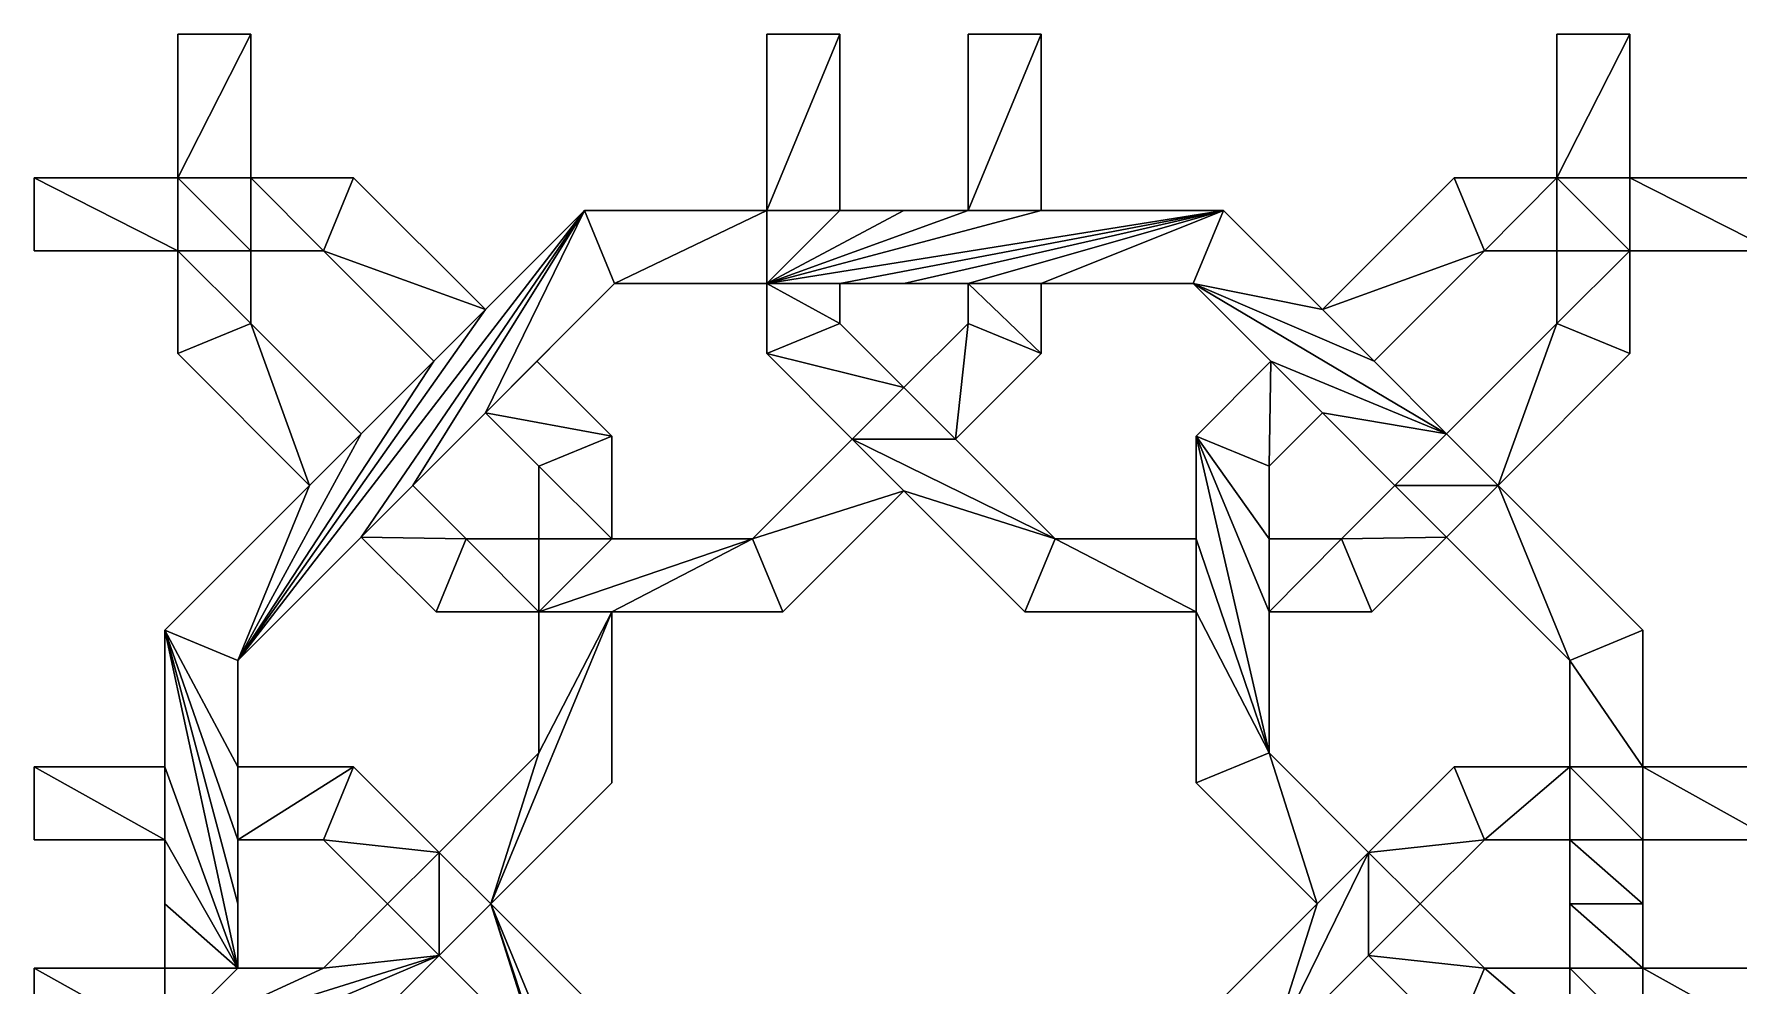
# Model space of a CAD drawing. Header units: centimetres. Extents: x -473 to 395, y -868 to 85.
# Drawn here: x 0 to 24.5, y -48.68 to -35 of the extents above; entities that cross this region are included whole.
import ezdxf

# ---------------------------------------------------------------- set-up
doc = ezdxf.new("R2010")
doc.units = ezdxf.units.CM
doc.layers.get('0').update_dxf_attribs({"true_color": 0x5890e1})

msp = doc.modelspace()

# ---------------------------------------------------------------- meshes
at = {"color": 153, "true_color": 0x5890e1}
mesh = msp.add_polyface(dxfattribs=at)
corners = [(4.157, -38.115, -0.5), (5.743, -39.701, -0.5), (5.743, -39.701, 0.5), (4.157, -38.115, 0.5), (4.701, -40.743, -0.5), (4.701, -40.743, 0.5), (3.115, -39.157, -0.5), (3.115, -39.157, 0.5), (3.115, -38.115, -0.5), (3.115, -38.115, 0.5), (6.485, -38.959, -0.5), (4.592, -37.066, -0.5), (4.592, -37.066, 0.5), (3.115, -37.066, -0.5), (3.115, -37.066, 0.5), (3.115, -35, -0.5), (3.115, -35, 0.5), (2.066, -35, -0.5), (2.066, -35, 0.5), (2.066, -37.066, -0.5), (2.066, -37.066, 0.5), (0, -37.066, -0.5), (0, -37.066, 0.5), (0, -38.115, -0.5), (0, -38.115, 0.5), (2.066, -38.115, -0.5), (2.066, -38.115, 0.5), (2.066, -39.592, -0.5), (2.066, -39.592, 0.5), (3.959, -41.485, -0.5), (3.959, -41.485, 0.5), (7.908, -37.535, -0.5), (4.701, -42.227, -0.5), (2.928, -43.999, -0.5), (7.908, -37.535, 0.5), (2.928, -43.999, 0.5), (4.701, -42.227, 0.5), (6.485, -38.959, 0.5)]
mesh.append_faces([[corners[k] for k in face] for face in [(0, 2, 3), (1, 5, 2), (4, 7, 5), (6, 9, 7), (8, 3, 9), (11, 14, 12), (13, 16, 14), (15, 18, 16), (17, 20, 18), (19, 22, 20), (21, 24, 22), (23, 26, 24), (25, 28, 26), (27, 30, 28), (21, 25, 23), (15, 19, 17)]], dxfattribs={"vtx0": -1, "color": 153})
mesh.append_faces([[corners[k] for k in face] for face in [(8, 13, 0), (19, 25, 21), (13, 19, 15), (6, 25, 8), (4, 29, 6)]], dxfattribs={"vtx0": -1, "vtx1": -1, "color": 153})
mesh.append_faces([[corners[k] for k in face] for face in [(33, 1, 10), (8, 19, 13), (8, 25, 19), (35, 37, 2), (9, 14, 20), (9, 20, 26)]], dxfattribs={"vtx0": -1, "vtx1": -1, "vtx2": -1, "color": 153})
mesh.append_faces([[corners[k] for k in face] for face in [(31, 32, 33), (0, 11, 10), (10, 1, 0), (33, 4, 1), (0, 13, 11), (6, 27, 25), (6, 29, 27), (34, 35, 36), (3, 37, 12), (37, 3, 2), (35, 2, 5), (3, 12, 14), (7, 26, 28), (7, 28, 30)]], dxfattribs={"vtx0": -1, "vtx2": -1, "color": 153})
mesh.append_faces([[corners[k] for k in face] for face in [(9, 3, 14), (20, 22, 26), (14, 16, 20), (7, 9, 26), (5, 7, 30)]], dxfattribs={"vtx1": -1, "vtx2": -1, "color": 153})
mesh.append_faces([[corners[k] for k in face] for face in [(0, 1, 2), (1, 4, 5), (4, 6, 7), (6, 8, 9), (8, 0, 3), (10, 11, 12), (11, 13, 14), (13, 15, 16), (15, 17, 18), (17, 19, 20), (19, 21, 22), (21, 23, 24), (23, 25, 26), (25, 27, 28), (27, 29, 30), (22, 24, 26), (16, 18, 20)]], dxfattribs={"vtx2": -1, "color": 153})
mesh = msp.add_polyface(dxfattribs=at)
corners = [(10.528, -38.584, -0.5), (10.528, -39.592, -0.5), (10.528, -39.592, 0.5), (10.528, -38.584, 0.5), (11.758, -40.821, -0.5), (11.758, -40.821, 0.5), (8.302, -40.776, -0.5), (7.227, -39.701, -0.5), (7.227, -39.701, 0.5), (8.302, -40.776, 0.5), (8.343, -38.584, -0.5), (8.343, -38.584, 0.5), (12.5, -40.079, -0.5), (11.578, -39.157, -0.5), (11.578, -39.157, 0.5), (12.5, -40.079, 0.5), (11.578, -38.584, -0.5), (11.578, -38.584, 0.5), (12.5, -38.584, -0.5), (12.5, -38.584, 0.5), (12.5, -37.535, -0.5), (11.578, -37.535, -0.5), (11.578, -37.535, 0.5), (12.5, -37.535, 0.5), (11.578, -35, -0.5), (11.578, -35, 0.5), (10.528, -35, -0.5), (10.528, -35, 0.5), (10.528, -37.535, -0.5), (10.528, -37.535, 0.5), (7.908, -37.535, -0.5), (7.908, -37.535, 0.5), (6.485, -38.959, -0.5), (6.485, -38.959, 0.5), (4.592, -37.066, 0.5), (2.928, -43.999, -0.5), (5.443, -41.485, -0.5), (4.701, -42.227, -0.5), (6.485, -40.443, -0.5), (13.422, -37.535, -0.5), (2.928, -43.999, 0.5), (4.701, -42.227, 0.5), (5.443, -41.485, 0.5), (6.485, -40.443, 0.5), (13.422, -37.535, 0.5)]
mesh.append_faces([[corners[k] for k in face] for face in [(0, 2, 3), (1, 5, 2), (6, 8, 9), (7, 11, 8), (10, 3, 11), (12, 14, 15), (13, 17, 14), (16, 19, 17), (20, 22, 23), (21, 25, 22), (24, 27, 25), (26, 29, 27), (28, 31, 29), (30, 33, 31), (32, 34, 33), (24, 28, 26)]], dxfattribs={"vtx0": -1, "color": 153})
mesh.append_faces([[corners[k] for k in face] for face in [(0, 13, 1), (21, 28, 24), (10, 28, 0), (7, 38, 10), (6, 38, 7)]], dxfattribs={"vtx0": -1, "vtx1": -1, "color": 153})
mesh.append_faces([[corners[k] for k in face] for face in [(30, 36, 37), (0, 28, 21), (10, 38, 30), (31, 41, 42), (3, 22, 29), (11, 31, 43)]], dxfattribs={"vtx0": -1, "vtx1": -1, "vtx2": -1, "color": 153})
mesh.append_faces([[corners[k] for k in face] for face in [(35, 32, 30), (12, 4, 1), (1, 13, 12), (30, 38, 36), (0, 16, 13), (0, 20, 39), (0, 21, 20), (10, 30, 28), (40, 31, 33), (15, 2, 5), (2, 15, 14), (31, 42, 43), (3, 14, 17), (3, 44, 23), (3, 23, 22), (11, 29, 31)]], dxfattribs={"vtx0": -1, "vtx2": -1, "color": 153})
mesh.append_faces([[corners[k] for k in face] for face in [(3, 2, 14), (22, 25, 29), (11, 3, 29), (8, 11, 43), (9, 8, 43)]], dxfattribs={"vtx1": -1, "vtx2": -1, "color": 153})
mesh.append_faces([[corners[k] for k in face] for face in [(0, 1, 2), (1, 4, 5), (6, 7, 8), (7, 10, 11), (10, 0, 3), (12, 13, 14), (13, 16, 17), (16, 18, 19), (20, 21, 22), (21, 24, 25), (24, 26, 27), (26, 28, 29), (28, 30, 31), (30, 32, 33), (25, 27, 29)]], dxfattribs={"vtx2": -1, "color": 153})
mesh = msp.add_polyface(dxfattribs=at)
corners = [(13.422, -38.584, -0.5), (13.422, -39.157, -0.5), (13.422, -39.157, 0.5), (13.422, -38.584, 0.5), (12.5, -40.079, -0.5), (12.5, -40.079, 0.5), (12.5, -38.584, -0.5), (12.5, -38.584, 0.5), (16.657, -38.584, -0.5), (17.773, -39.701, -0.5), (17.773, -39.701, 0.5), (16.657, -38.584, 0.5), (16.698, -40.776, -0.5), (16.698, -40.776, 0.5), (13.242, -40.821, -0.5), (14.472, -39.592, -0.5), (14.472, -39.592, 0.5), (13.242, -40.821, 0.5), (14.472, -38.584, -0.5), (14.472, -38.584, 0.5), (18.515, -38.959, -0.5), (17.092, -37.535, -0.5), (17.092, -37.535, 0.5), (18.515, -38.959, 0.5), (14.472, -37.535, -0.5), (14.472, -37.535, 0.5), (14.472, -35, -0.5), (14.472, -35, 0.5), (13.422, -35, -0.5), (13.422, -35, 0.5), (13.422, -37.535, -0.5), (13.422, -37.535, 0.5), (12.5, -37.535, -0.5), (12.5, -37.535, 0.5), (10.528, -38.584, -0.5), (20.299, -40.743, -0.5), (11.578, -38.584, -0.5), (17.747, -41.211, -0.5), (18.515, -40.443, -0.5), (19.257, -39.701, -0.5), (10.528, -38.584, 0.5), (11.578, -38.584, 0.5), (17.747, -41.211, 0.5), (18.515, -40.443, 0.5), (19.257, -39.701, 0.5)]
mesh.append_faces([[corners[k] for k in face] for face in [(0, 2, 3), (1, 5, 2), (6, 3, 7), (8, 10, 11), (9, 13, 10), (14, 16, 17), (15, 19, 16), (18, 11, 19), (20, 22, 23), (21, 25, 22), (24, 27, 25), (26, 29, 27), (28, 31, 29), (30, 33, 31), (26, 30, 28)]], dxfattribs={"vtx0": -1, "color": 153})
mesh.append_faces([[corners[k] for k in face] for face in [(9, 37, 12), (24, 30, 26), (18, 21, 8), (15, 0, 18), (14, 1, 15)]], dxfattribs={"vtx0": -1, "vtx1": -1, "color": 153})
mesh.append_faces([[corners[k] for k in face] for face in [(21, 36, 34), (34, 30, 24), (8, 20, 39), (18, 0, 21), (22, 40, 41), (40, 25, 31), (11, 44, 23), (19, 22, 3)]], dxfattribs={"vtx0": -1, "vtx1": -1, "vtx2": -1, "color": 153})
mesh.append_faces([[corners[k] for k in face] for face in [(34, 24, 21), (35, 9, 8), (21, 6, 36), (21, 0, 6), (9, 38, 37), (8, 21, 20), (15, 1, 0), (14, 4, 1), (40, 22, 25), (22, 41, 7), (22, 7, 3), (10, 42, 43), (11, 23, 22), (16, 3, 2), (17, 2, 5)]], dxfattribs={"vtx0": -1, "vtx2": -1, "color": 153})
mesh.append_faces([[corners[k] for k in face] for face in [(10, 13, 42), (25, 27, 31), (19, 11, 22), (16, 19, 3), (17, 16, 2)]], dxfattribs={"vtx1": -1, "vtx2": -1, "color": 153})
mesh.append_faces([[corners[k] for k in face] for face in [(0, 1, 2), (1, 4, 5), (6, 0, 3), (8, 9, 10), (9, 12, 13), (14, 15, 16), (15, 18, 19), (18, 8, 11), (20, 21, 22), (21, 24, 25), (24, 26, 27), (26, 28, 29), (28, 30, 31), (30, 32, 33), (27, 29, 31)]], dxfattribs={"vtx2": -1, "color": 153})
mesh = msp.add_polyface(dxfattribs=at)
corners = [(17.747, -41.211, -0.5), (18.515, -40.443, -0.5), (18.515, -40.443, 0.5), (21.885, -38.115, -0.5), (21.885, -39.157, -0.5), (21.885, -39.157, 0.5), (21.885, -38.115, 0.5), (20.299, -40.743, -0.5), (20.299, -40.743, 0.5), (19.257, -39.701, -0.5), (19.257, -39.701, 0.5), (20.843, -38.115, -0.5), (20.843, -38.115, 0.5), (21.041, -41.485, -0.5), (22.934, -39.592, -0.5), (22.934, -39.592, 0.5), (22.934, -38.115, -0.5), (22.934, -38.115, 0.5), (25, -38.115, -0.5), (25, -38.115, 0.5), (25, -37.066, -0.5), (25, -37.066, 0.5), (22.934, -37.066, -0.5), (22.934, -37.066, 0.5), (22.934, -35, -0.5), (22.934, -35, 0.5), (21.885, -35, -0.5), (21.885, -35, 0.5), (21.885, -37.066, -0.5), (21.885, -37.066, 0.5), (20.408, -37.066, -0.5), (20.408, -37.066, 0.5), (18.515, -38.959, -0.5), (18.515, -38.959, 0.5), (16.657, -38.584, -0.5), (17.773, -39.701, -0.5), (16.657, -38.584, 0.5), (17.773, -39.701, 0.5), (21.041, -41.485, 0.5)]
mesh.append_faces([[corners[k] for k in face] for face in [(3, 5, 6), (4, 8, 5), (7, 10, 8), (9, 12, 10), (11, 6, 12), (14, 17, 15), (16, 19, 17), (18, 21, 19), (20, 23, 21), (22, 25, 23), (24, 27, 25), (26, 29, 27), (28, 31, 29), (30, 33, 31), (24, 28, 26), (18, 22, 20)]], dxfattribs={"vtx0": -1, "color": 153})
mesh.append_faces([[corners[k] for k in face] for face in [(22, 28, 24), (16, 22, 18), (4, 13, 7), (3, 16, 4), (11, 28, 3), (9, 32, 11)]], dxfattribs={"vtx0": -1, "vtx1": -1, "color": 153})
mesh.append_faces([[corners[k] for k in face] for face in [(7, 1, 35), (16, 28, 22), (3, 28, 16), (8, 37, 2), (17, 23, 29), (6, 17, 29)]], dxfattribs={"vtx0": -1, "vtx1": -1, "vtx2": -1, "color": 153})
mesh.append_faces([[corners[k] for k in face] for face in [(34, 9, 7), (4, 14, 13), (4, 16, 14), (11, 30, 28), (11, 32, 30), (8, 36, 37), (36, 8, 10), (5, 38, 15), (5, 15, 17), (12, 29, 31), (12, 31, 33)]], dxfattribs={"vtx0": -1, "vtx2": -1, "color": 153})
mesh.append_faces([[corners[k] for k in face] for face in [(23, 25, 29), (17, 19, 23), (5, 8, 38), (6, 5, 17), (12, 6, 29), (10, 12, 33)]], dxfattribs={"vtx1": -1, "vtx2": -1, "color": 153})
mesh.append_faces([[corners[k] for k in face] for face in [(0, 1, 2), (3, 4, 5), (4, 7, 8), (7, 9, 10), (9, 11, 12), (11, 3, 6), (13, 14, 15), (14, 16, 17), (16, 18, 19), (18, 20, 21), (20, 22, 23), (22, 24, 25), (24, 26, 27), (26, 28, 29), (28, 30, 31), (30, 32, 33), (25, 27, 29), (19, 21, 23)]], dxfattribs={"vtx2": -1, "color": 153})
mesh = msp.add_polyface(dxfattribs=at)
corners = [(20.843, -46.578, -0.5), (22.072, -46.578, -0.5), (22.072, -46.578, 0.5), (20.843, -46.578, 0.5), (22.072, -47.5, -0.5), (22.072, -47.5, 0.5), (19.921, -47.5, -0.5), (19.921, -47.5, 0.5), (19.224, -43.302, -0.5), (20.299, -42.227, -0.5), (20.299, -42.227, 0.5), (19.224, -43.302, 0.5), (22.072, -43.999, -0.5), (22.072, -43.999, 0.5), (22.072, -45.528, -0.5), (22.072, -45.528, 0.5), (20.408, -45.528, -0.5), (20.408, -45.528, 0.5), (19.179, -46.758, -0.5), (19.179, -46.758, 0.5), (23.121, -47.5, -0.5), (23.121, -46.578, -0.5), (23.121, -46.578, 0.5), (23.121, -47.5, 0.5), (25, -46.578, -0.5), (25, -46.578, 0.5), (25, -45.528, -0.5), (25, -45.528, 0.5), (23.121, -45.528, -0.5), (23.121, -45.528, 0.5), (23.121, -43.564, -0.5), (23.121, -43.564, 0.5), (21.041, -41.485, -0.5), (21.041, -41.485, 0.5), (22.934, -39.592, 0.5), (19.557, -41.485, -0.5), (18.789, -42.253, -0.5), (20.299, -40.743, -0.5), (19.557, -41.485, 0.5), (18.789, -42.253, 0.5), (20.299, -40.743, 0.5)]
mesh.append_faces([[corners[k] for k in face] for face in [(0, 2, 3), (1, 5, 2), (6, 3, 7), (8, 10, 11), (9, 13, 10), (12, 15, 13), (14, 17, 15), (16, 19, 17), (20, 22, 23), (21, 25, 22), (24, 27, 25), (26, 29, 27), (28, 31, 29), (30, 33, 31), (32, 34, 33), (24, 28, 26)]], dxfattribs={"vtx0": -1, "color": 153})
mesh.append_faces([[corners[k] for k in face] for face in [(35, 9, 36), (16, 0, 18), (14, 0, 16), (21, 28, 24), (1, 20, 4), (12, 28, 14), (9, 32, 12)]], dxfattribs={"vtx0": -1, "vtx1": -1, "color": 153})
mesh.append_faces([[corners[k] for k in face] for face in [(14, 21, 1), (14, 28, 21), (35, 32, 9), (37, 32, 35), (15, 2, 22), (15, 22, 29), (38, 10, 33), (40, 38, 33)]], dxfattribs={"vtx0": -1, "vtx1": -1, "vtx2": -1, "color": 153})
mesh.append_faces([[corners[k] for k in face] for face in [(18, 0, 6), (14, 1, 0), (1, 21, 20), (12, 30, 28), (12, 32, 30), (19, 7, 3), (15, 3, 2), (2, 23, 22), (13, 29, 31), (13, 31, 33)]], dxfattribs={"vtx0": -1, "vtx2": -1, "color": 153})
mesh.append_faces([[corners[k] for k in face] for face in [(38, 39, 10), (17, 19, 3), (15, 17, 3), (22, 25, 29), (2, 5, 23), (13, 15, 29), (10, 13, 33)]], dxfattribs={"vtx1": -1, "vtx2": -1, "color": 153})
mesh.append_faces([[corners[k] for k in face] for face in [(0, 1, 2), (1, 4, 5), (6, 0, 3), (8, 9, 10), (9, 12, 13), (12, 14, 15), (14, 16, 17), (16, 18, 19), (20, 21, 22), (21, 24, 25), (24, 26, 27), (26, 28, 29), (28, 30, 31), (30, 32, 33), (25, 27, 29)]], dxfattribs={"vtx2": -1, "color": 153})
mesh = msp.add_polyface(dxfattribs=at)
corners = [(5.776, -43.302, -0.5), (7.253, -43.302, -0.5), (7.253, -43.302, 0.5), (5.776, -43.302, 0.5), (7.253, -45.326, -0.5), (7.253, -45.326, 0.5), (5.821, -46.758, -0.5), (5.821, -46.758, 0.5), (6.485, -40.443, -0.5), (7.253, -41.211, -0.5), (7.253, -41.211, 0.5), (6.485, -40.443, 0.5), (7.253, -42.253, -0.5), (7.253, -42.253, 0.5), (6.211, -42.253, -0.5), (6.211, -42.253, 0.5), (5.443, -41.485, 0.5), (5.443, -41.485, -0.5), (11.758, -40.821, -0.5), (10.326, -42.253, -0.5), (10.326, -42.253, 0.5), (11.758, -40.821, 0.5), (8.302, -42.253, -0.5), (8.302, -42.253, 0.5), (8.302, -40.776, -0.5), (8.302, -40.776, 0.5), (6.563, -47.5, -0.5), (8.302, -45.761, -0.5), (8.302, -45.761, 0.5), (6.563, -47.5, 0.5), (8.302, -43.302, -0.5), (8.302, -43.302, 0.5), (10.761, -43.302, -0.5), (10.761, -43.302, 0.5), (12.5, -41.563, -0.5), (12.5, -41.563, 0.5), (13.242, -40.821, -0.5), (12.5, -40.079, -0.5), (5.821, -48.242, -0.5), (13.242, -40.821, 0.5), (12.5, -40.079, 0.5), (5.821, -48.242, 0.5)]
mesh.append_faces([[corners[k] for k in face] for face in [(0, 2, 3), (1, 5, 2), (4, 7, 5), (8, 10, 11), (9, 13, 10), (12, 15, 13), (14, 16, 15), (17, 11, 16), (18, 20, 21), (19, 23, 20), (22, 25, 23), (26, 28, 29), (27, 31, 28), (30, 33, 31), (32, 35, 33), (26, 30, 27)]], dxfattribs={"vtx0": -1, "color": 153})
mesh.append_faces([[corners[k] for k in face] for face in [(12, 1, 14), (22, 9, 24), (19, 1, 22), (4, 26, 6), (1, 30, 4), (18, 34, 19)]], dxfattribs={"vtx0": -1, "vtx1": -1, "color": 153})
mesh.append_faces([[corners[k] for k in face] for face in [(22, 1, 12), (36, 18, 37), (6, 26, 38), (4, 30, 26), (19, 30, 1), (23, 13, 2), (39, 40, 21), (7, 41, 29), (5, 29, 31), (20, 2, 31)]], dxfattribs={"vtx0": -1, "vtx1": -1, "vtx2": -1, "color": 153})
mesh.append_faces([[corners[k] for k in face] for face in [(14, 1, 0), (24, 9, 8), (22, 12, 9), (19, 32, 30), (19, 34, 32), (15, 3, 2), (25, 11, 10), (23, 10, 13), (20, 31, 33), (20, 33, 35)]], dxfattribs={"vtx0": -1, "vtx2": -1, "color": 153})
mesh.append_faces([[corners[k] for k in face] for face in [(13, 15, 2), (23, 25, 10), (20, 23, 2), (5, 7, 29), (2, 5, 31), (21, 20, 35)]], dxfattribs={"vtx1": -1, "vtx2": -1, "color": 153})
mesh.append_faces([[corners[k] for k in face] for face in [(0, 1, 2), (1, 4, 5), (4, 6, 7), (8, 9, 10), (9, 12, 13), (12, 14, 15), (17, 8, 11), (18, 19, 20), (19, 22, 23), (22, 24, 25), (26, 27, 28), (27, 30, 31), (30, 32, 33), (32, 34, 35), (29, 28, 31)]], dxfattribs={"vtx2": -1, "color": 153})
mesh = msp.add_polyface(dxfattribs=at)
corners = [(19.179, -46.758, -0.5), (17.747, -45.326, -0.5), (17.747, -45.326, 0.5), (19.179, -46.758, 0.5), (17.747, -43.302, -0.5), (17.747, -43.302, 0.5), (19.224, -43.302, -0.5), (19.224, -43.302, 0.5), (19.557, -41.485, -0.5), (18.789, -42.253, -0.5), (18.789, -42.253, 0.5), (19.557, -41.485, 0.5), (17.747, -42.253, -0.5), (17.747, -42.253, 0.5), (17.747, -41.211, -0.5), (17.747, -41.211, 0.5), (18.515, -40.443, 0.5), (18.515, -40.443, -0.5), (16.698, -40.776, -0.5), (16.698, -42.253, -0.5), (16.698, -42.253, 0.5), (16.698, -40.776, 0.5), (14.674, -42.253, -0.5), (14.674, -42.253, 0.5), (13.242, -40.821, -0.5), (13.242, -40.821, 0.5), (12.5, -41.563, -0.5), (14.239, -43.302, -0.5), (14.239, -43.302, 0.5), (12.5, -41.563, 0.5), (16.698, -43.302, -0.5), (16.698, -43.302, 0.5), (16.698, -45.761, -0.5), (16.698, -45.761, 0.5), (18.437, -47.5, -0.5), (18.437, -47.5, 0.5), (20.299, -40.743, -0.5), (20.299, -42.227, -0.5), (11.758, -40.821, -0.5), (20.299, -40.743, 0.5), (20.299, -42.227, 0.5), (11.758, -40.821, 0.5)]
mesh.append_faces([[corners[k] for k in face] for face in [(0, 2, 3), (1, 5, 2), (4, 7, 5), (8, 10, 11), (9, 13, 10), (12, 15, 13), (14, 16, 15), (17, 11, 16), (18, 20, 21), (19, 23, 20), (22, 25, 23), (26, 28, 29), (27, 31, 28), (30, 33, 31), (32, 35, 33)]], dxfattribs={"vtx0": -1, "color": 153})
mesh.append_faces([[corners[k] for k in face] for face in [(22, 38, 24), (19, 30, 22), (0, 34, 1)]], dxfattribs={"vtx0": -1, "vtx1": -1, "color": 153})
mesh.append_faces([[corners[k] for k in face] for face in [(18, 12, 4), (22, 26, 38), (1, 30, 19), (21, 5, 13), (23, 41, 29), (2, 20, 31)]], dxfattribs={"vtx0": -1, "vtx1": -1, "vtx2": -1, "color": 153})
mesh.append_faces([[corners[k] for k in face] for face in [(18, 4, 1), (1, 19, 18), (9, 6, 4), (4, 12, 9), (18, 14, 12), (36, 8, 17), (9, 37, 6), (22, 27, 26), (22, 30, 27), (1, 32, 30), (1, 34, 32), (21, 2, 5), (2, 21, 20), (10, 5, 7), (5, 10, 13), (21, 13, 15), (39, 16, 11), (10, 7, 40), (23, 29, 28), (23, 28, 31), (2, 31, 33), (2, 33, 35)]], dxfattribs={"vtx0": -1, "vtx2": -1, "color": 153})
mesh.append_faces([[corners[k] for k in face] for face in [(23, 25, 41), (20, 23, 31), (3, 2, 35)]], dxfattribs={"vtx1": -1, "vtx2": -1, "color": 153})
mesh.append_faces([[corners[k] for k in face] for face in [(0, 1, 2), (1, 4, 5), (4, 6, 7), (8, 9, 10), (9, 12, 13), (12, 14, 15), (17, 8, 11), (18, 19, 20), (19, 22, 23), (22, 24, 25), (26, 27, 28), (27, 30, 31), (30, 32, 33), (32, 34, 35)]], dxfattribs={"vtx2": -1, "color": 153})
mesh = msp.add_polyface(dxfattribs=at)
corners = [(2.928, -47.5, -0.5), (2.928, -46.578, -0.5), (2.928, -46.578, 0.5), (2.928, -47.5, 0.5), (4.157, -46.578, -0.5), (4.157, -46.578, 0.5), (5.079, -47.5, -0.5), (5.079, -47.5, 0.5), (4.592, -45.528, -0.5), (2.928, -45.528, -0.5), (2.928, -45.528, 0.5), (4.592, -45.528, 0.5), (2.928, -43.999, -0.5), (2.928, -43.999, 0.5), (4.701, -42.227, -0.5), (4.701, -42.227, 0.5), (5.776, -43.302, -0.5), (5.776, -43.302, 0.5), (5.821, -46.758, -0.5), (5.821, -46.758, 0.5), (6.211, -42.253, -0.5), (5.443, -41.485, -0.5), (5.443, -41.485, 0.5), (3.959, -41.485, -0.5), (1.879, -43.564, -0.5), (1.879, -43.564, 0.5), (3.959, -41.485, 0.5), (1.879, -45.528, -0.5), (1.879, -45.528, 0.5), (0, -45.528, -0.5), (0, -45.528, 0.5), (0, -46.578, -0.5), (0, -46.578, 0.5), (1.879, -46.578, -0.5), (1.879, -46.578, 0.5), (1.879, -47.5, -0.5), (1.879, -47.5, 0.5), (2.928, -48.422, -0.5), (4.701, -40.743, -0.5), (2.928, -48.422, 0.5), (6.211, -42.253, 0.5), (4.701, -40.743, 0.5), (5.821, -48.242, 0.5)]
mesh.append_faces([[corners[k] for k in face] for face in [(0, 2, 3), (1, 5, 2), (4, 7, 5), (8, 10, 11), (9, 13, 10), (12, 15, 13), (14, 17, 15), (18, 11, 19), (23, 25, 26), (24, 28, 25), (27, 30, 28), (29, 32, 30), (31, 34, 32), (33, 36, 34), (29, 33, 31)]], dxfattribs={"vtx0": -1, "color": 153})
mesh.append_faces([[corners[k] for k in face] for face in [(27, 33, 29), (9, 24, 12), (8, 1, 9), (18, 4, 8)]], dxfattribs={"vtx0": -1, "vtx1": -1, "color": 153})
mesh.append_faces([[corners[k] for k in face] for face in [(37, 33, 27), (12, 23, 38), (9, 1, 24), (39, 28, 34), (13, 41, 26), (10, 25, 2), (19, 7, 42)]], dxfattribs={"vtx0": -1, "vtx1": -1, "vtx2": -1, "color": 153})
mesh.append_faces([[corners[k] for k in face] for face in [(37, 27, 24), (24, 0, 37), (24, 1, 0), (20, 16, 14), (14, 21, 20), (12, 24, 23), (8, 4, 1), (18, 6, 4), (39, 25, 28), (25, 39, 3), (25, 3, 2), (40, 15, 17), (15, 40, 22), (39, 34, 36), (13, 26, 25), (11, 2, 5), (19, 5, 7)]], dxfattribs={"vtx0": -1, "vtx2": -1, "color": 153})
mesh.append_faces([[corners[k] for k in face] for face in [(28, 30, 34), (10, 13, 25), (11, 10, 2), (19, 11, 5)]], dxfattribs={"vtx1": -1, "vtx2": -1, "color": 153})
mesh.append_faces([[corners[k] for k in face] for face in [(0, 1, 2), (1, 4, 5), (4, 6, 7), (8, 9, 10), (9, 12, 13), (12, 14, 15), (14, 16, 17), (18, 8, 11), (20, 21, 22), (23, 24, 25), (24, 27, 28), (27, 29, 30), (29, 31, 32), (31, 33, 34), (33, 35, 36), (30, 32, 34)]], dxfattribs={"vtx2": -1, "color": 153})
mesh = msp.add_polyface(dxfattribs=at)
corners = [(5.776, -51.698, -0.5), (4.701, -52.773, -0.5), (4.701, -52.773, 0.5), (5.776, -51.698, 0.5), (2.928, -51.001, -0.5), (2.928, -51.001, 0.5), (2.928, -49.472, -0.5), (2.928, -49.472, 0.5), (4.592, -49.472, -0.5), (4.592, -49.472, 0.5), (5.821, -48.242, -0.5), (5.821, -48.242, 0.5), (5.443, -53.515, -0.5), (6.211, -52.747, 0.5), (5.443, -53.515, 0.5), (5.079, -47.5, -0.5), (4.157, -48.422, -0.5), (4.157, -48.422, 0.5), (5.079, -47.5, 0.5), (2.928, -48.422, -0.5), (2.928, -48.422, 0.5), (2.928, -47.5, -0.5), (2.928, -47.5, 0.5), (1.879, -49.472, -0.5), (1.879, -51.436, -0.5), (1.879, -51.436, 0.5), (1.879, -49.472, 0.5), (3.959, -53.515, -0.5), (3.959, -53.515, 0.5), (1.879, -47.5, -0.5), (1.879, -48.422, -0.5), (1.879, -48.422, 0.5), (1.879, -47.5, 0.5), (0, -48.422, -0.5), (0, -48.422, 0.5), (0, -49.472, -0.5), (0, -49.472, 0.5), (6.211, -52.747, -0.5), (1.879, -46.578, -0.5), (4.701, -54.257, -0.5), (5.821, -46.758, -0.5), (4.701, -54.257, 0.5)]
mesh.append_faces([[corners[k] for k in face] for face in [(0, 2, 3), (1, 5, 2), (4, 7, 5), (6, 9, 7), (8, 11, 9), (12, 13, 14), (15, 17, 18), (16, 20, 17), (19, 22, 20), (23, 25, 26), (24, 28, 25), (29, 31, 32), (30, 34, 31), (33, 36, 34), (35, 26, 36), (33, 23, 35), (23, 27, 24), (6, 10, 8)]], dxfattribs={"vtx0": -1, "color": 153})
mesh.append_faces([[corners[k] for k in face] for face in [(12, 1, 37), (30, 23, 33), (4, 23, 6), (1, 27, 4), (16, 23, 19), (15, 10, 16)]], dxfattribs={"vtx0": -1, "vtx1": -1, "color": 153})
mesh.append_faces([[corners[k] for k in face] for face in [(19, 23, 30), (39, 1, 12), (6, 23, 10), (4, 27, 23), (16, 10, 23), (40, 10, 15), (20, 31, 26), (41, 14, 2), (7, 11, 26), (5, 26, 28), (17, 26, 11)]], dxfattribs={"vtx0": -1, "vtx1": -1, "vtx2": -1, "color": 153})
mesh.append_faces([[corners[k] for k in face] for face in [(37, 1, 0), (19, 29, 38), (19, 30, 29), (13, 3, 2), (20, 32, 31)]], dxfattribs={"vtx0": -1, "vtx2": -1, "color": 153})
mesh.append_faces([[corners[k] for k in face] for face in [(14, 13, 2), (31, 34, 26), (5, 7, 26), (2, 5, 28), (17, 20, 26), (18, 17, 11)]], dxfattribs={"vtx1": -1, "vtx2": -1, "color": 153})
mesh.append_faces([[corners[k] for k in face] for face in [(0, 1, 2), (1, 4, 5), (4, 6, 7), (6, 8, 9), (8, 10, 11), (15, 16, 17), (16, 19, 20), (19, 21, 22), (23, 24, 25), (24, 27, 28), (29, 30, 31), (30, 33, 34), (33, 35, 36), (35, 23, 26), (34, 36, 26), (26, 25, 28), (7, 9, 11)]], dxfattribs={"vtx2": -1, "color": 153})
mesh = msp.add_polyface(dxfattribs=at)
corners = [(19.224, -51.698, -0.5), (17.747, -51.698, -0.5), (17.747, -51.698, 0.5), (19.224, -51.698, 0.5), (17.747, -49.674, -0.5), (17.747, -49.674, 0.5), (19.179, -48.242, -0.5), (19.179, -48.242, 0.5), (18.515, -54.557, -0.5), (17.747, -53.789, -0.5), (17.747, -53.789, 0.5), (17.747, -52.747, -0.5), (17.747, -52.747, 0.5), (18.789, -52.747, -0.5), (18.789, -52.747, 0.5), (19.557, -53.515, -0.5), (19.557, -53.515, 0.5), (18.515, -54.557, 0.5), (13.242, -54.179, -0.5), (14.674, -52.747, -0.5), (14.674, -52.747, 0.5), (13.242, -54.179, 0.5), (16.698, -52.747, -0.5), (16.698, -52.747, 0.5), (16.698, -54.224, -0.5), (16.698, -54.224, 0.5), (18.437, -47.5, -0.5), (16.698, -49.239, -0.5), (16.698, -49.239, 0.5), (18.437, -47.5, 0.5), (16.698, -51.698, -0.5), (16.698, -51.698, 0.5), (14.239, -51.698, -0.5), (14.239, -51.698, 0.5), (12.5, -53.437, -0.5), (12.5, -53.437, 0.5), (19.179, -46.758, -0.5), (20.299, -52.773, -0.5), (19.921, -47.5, -0.5), (19.179, -46.758, 0.5), (20.299, -52.773, 0.5), (19.921, -47.5, 0.5)]
mesh.append_faces([[corners[k] for k in face] for face in [(0, 2, 3), (1, 5, 2), (4, 7, 5), (9, 12, 10), (11, 14, 12), (13, 16, 14), (15, 17, 16), (18, 20, 21), (19, 23, 20), (22, 25, 23), (26, 28, 29), (27, 31, 28), (30, 33, 31), (32, 35, 33), (30, 34, 32)]], dxfattribs={"vtx0": -1, "color": 153})
mesh.append_faces([[corners[k] for k in face] for face in [(11, 1, 13), (22, 9, 24), (19, 30, 22), (18, 34, 19)]], dxfattribs={"vtx0": -1, "vtx1": -1, "color": 153})
mesh.append_faces([[corners[k] for k in face] for face in [(36, 38, 6), (22, 1, 11), (4, 26, 36), (22, 30, 4), (19, 34, 30), (39, 7, 41), (23, 12, 2), (5, 39, 29), (23, 5, 31), (20, 31, 35)]], dxfattribs={"vtx0": -1, "vtx1": -1, "vtx2": -1, "color": 153})
mesh.append_faces([[corners[k] for k in face] for face in [(36, 6, 4), (37, 15, 13), (13, 0, 37), (13, 1, 0), (22, 11, 9), (22, 4, 1), (4, 27, 26), (4, 30, 27), (39, 5, 7), (14, 40, 3), (14, 3, 2), (23, 10, 12), (23, 2, 5), (5, 29, 28), (5, 28, 31)]], dxfattribs={"vtx0": -1, "vtx2": -1, "color": 153})
mesh.append_faces([[corners[k] for k in face] for face in [(12, 14, 2), (23, 25, 10), (20, 23, 31), (21, 20, 35)]], dxfattribs={"vtx1": -1, "vtx2": -1, "color": 153})
mesh.append_faces([[corners[k] for k in face] for face in [(0, 1, 2), (1, 4, 5), (4, 6, 7), (8, 9, 10), (9, 11, 12), (11, 13, 14), (13, 15, 16), (18, 19, 20), (19, 22, 23), (22, 24, 25), (26, 27, 28), (27, 30, 31), (30, 32, 33), (32, 34, 35), (31, 33, 35)]], dxfattribs={"vtx2": -1, "color": 153})
mesh = msp.add_polyface(dxfattribs=at)
corners = [(5.821, -48.242, -0.5), (7.253, -49.674, -0.5), (7.253, -49.674, 0.5), (5.821, -48.242, 0.5), (7.253, -51.698, -0.5), (7.253, -51.698, 0.5), (5.776, -51.698, -0.5), (5.776, -51.698, 0.5), (5.443, -53.515, -0.5), (6.211, -52.747, -0.5), (6.211, -52.747, 0.5), (7.253, -52.747, -0.5), (7.253, -52.747, 0.5), (7.253, -53.789, -0.5), (7.253, -53.789, 0.5), (6.485, -54.557, -0.5), (6.485, -54.557, 0.5), (5.443, -53.515, 0.5), (8.302, -54.224, -0.5), (8.302, -52.747, -0.5), (8.302, -52.747, 0.5), (8.302, -54.224, 0.5), (10.326, -52.747, -0.5), (10.326, -52.747, 0.5), (11.758, -54.179, -0.5), (11.758, -54.179, 0.5), (12.5, -53.437, -0.5), (10.761, -51.698, -0.5), (10.761, -51.698, 0.5), (12.5, -53.437, 0.5), (8.302, -51.698, -0.5), (8.302, -51.698, 0.5), (8.302, -49.239, -0.5), (8.302, -49.239, 0.5), (6.563, -47.5, -0.5), (6.563, -47.5, 0.5), (14.472, -56.416, -0.5), (13.242, -54.179, -0.5), (14.472, -55.408, -0.5), (7.227, -55.299, -0.5), (14.472, -56.416, 0.5), (14.472, -55.408, 0.5), (13.242, -54.179, 0.5), (7.227, -55.299, 0.5)]
mesh.append_faces([[corners[k] for k in face] for face in [(0, 2, 3), (1, 5, 2), (4, 7, 5), (9, 12, 10), (11, 14, 12), (13, 16, 14), (15, 17, 16), (18, 20, 21), (19, 23, 20), (22, 25, 23), (26, 28, 29), (27, 31, 28), (30, 33, 31), (32, 35, 33), (35, 31, 33)]], dxfattribs={"vtx0": -1, "color": 153})
mesh.append_faces([[corners[k] for k in face] for face in [(0, 34, 1), (39, 13, 18), (19, 30, 22)]], dxfattribs={"vtx0": -1, "vtx1": -1, "color": 153})
mesh.append_faces([[corners[k] for k in face] for face in [(1, 34, 19), (18, 11, 4), (22, 26, 37), (34, 30, 19), (2, 20, 35), (21, 5, 12), (23, 42, 29), (35, 20, 31)]], dxfattribs={"vtx0": -1, "vtx1": -1, "vtx2": -1, "color": 153})
mesh.append_faces([[corners[k] for k in face] for face in [(36, 24, 22), (18, 4, 1), (1, 19, 18), (9, 6, 4), (4, 11, 9), (18, 13, 11), (22, 37, 38), (22, 27, 26), (22, 30, 27), (40, 23, 25), (21, 2, 5), (2, 21, 20), (10, 5, 7), (5, 10, 12), (21, 12, 14), (23, 41, 42), (43, 14, 16), (23, 29, 28), (23, 28, 31)]], dxfattribs={"vtx0": -1, "vtx2": -1, "color": 153})
mesh.append_faces([[corners[k] for k in face] for face in [(3, 2, 35), (43, 21, 14), (20, 23, 31)]], dxfattribs={"vtx1": -1, "vtx2": -1, "color": 153})
mesh.append_faces([[corners[k] for k in face] for face in [(0, 1, 2), (1, 4, 5), (4, 6, 7), (8, 9, 10), (9, 11, 12), (11, 13, 14), (13, 15, 16), (18, 19, 20), (19, 22, 23), (22, 24, 25), (26, 27, 28), (27, 30, 31), (30, 32, 33), (32, 34, 35), (34, 32, 30)]], dxfattribs={"vtx2": -1, "color": 153})
mesh = msp.add_polyface(dxfattribs=at)
corners = [(20.408, -49.472, -0.5), (22.072, -49.472, -0.5), (22.072, -49.472, 0.5), (20.408, -49.472, 0.5), (22.072, -51.001, -0.5), (22.072, -51.001, 0.5), (20.299, -52.773, -0.5), (20.299, -52.773, 0.5), (19.224, -51.698, -0.5), (19.224, -51.698, 0.5), (19.179, -48.242, -0.5), (19.179, -48.242, 0.5), (22.072, -47.5, -0.5), (22.072, -48.422, -0.5), (22.072, -48.422, 0.5), (22.072, -47.5, 0.5), (20.843, -48.422, -0.5), (20.843, -48.422, 0.5), (19.921, -47.5, -0.5), (19.921, -47.5, 0.5), (21.041, -53.515, -0.5), (23.121, -51.436, -0.5), (23.121, -51.436, 0.5), (21.041, -53.515, 0.5), (23.121, -49.472, -0.5), (23.121, -49.472, 0.5), (25, -49.472, -0.5), (25, -49.472, 0.5), (25, -48.422, -0.5), (25, -48.422, 0.5), (23.121, -48.422, -0.5), (23.121, -48.422, 0.5), (23.121, -47.5, -0.5), (23.121, -47.5, 0.5), (17.092, -57.465, -0.5), (19.257, -55.299, -0.5), (18.515, -56.041, -0.5), (20.299, -54.257, -0.5), (17.092, -57.465, 0.5), (18.515, -56.041, 0.5), (19.257, -55.299, 0.5), (20.299, -54.257, 0.5), (18.789, -52.747, 0.5), (19.557, -53.515, 0.5)]
mesh.append_faces([[corners[k] for k in face] for face in [(0, 2, 3), (1, 5, 2), (4, 7, 5), (6, 9, 7), (10, 3, 11), (12, 14, 15), (13, 17, 14), (16, 19, 17), (20, 22, 23), (21, 25, 22), (24, 27, 25), (26, 29, 27), (28, 31, 29), (30, 33, 31), (26, 30, 28)]], dxfattribs={"vtx0": -1, "color": 153})
mesh.append_faces([[corners[k] for k in face] for face in [(13, 1, 16), (24, 30, 26), (1, 24, 4), (12, 30, 13)]], dxfattribs={"vtx0": -1, "vtx1": -1, "color": 153})
mesh.append_faces([[corners[k] for k in face] for face in [(4, 35, 36), (4, 20, 37), (13, 24, 1), (13, 30, 24), (5, 39, 40), (5, 41, 23), (14, 2, 25), (14, 25, 31)]], dxfattribs={"vtx0": -1, "vtx1": -1, "vtx2": -1, "color": 153})
mesh.append_faces([[corners[k] for k in face] for face in [(34, 6, 4), (4, 37, 35), (10, 18, 16), (16, 0, 10), (16, 1, 0), (4, 21, 20), (4, 24, 21), (12, 32, 30), (38, 5, 7), (5, 40, 41), (11, 17, 19), (17, 11, 3), (7, 42, 43), (17, 3, 2), (5, 23, 22), (5, 22, 25), (15, 31, 33)]], dxfattribs={"vtx0": -1, "vtx2": -1, "color": 153})
mesh.append_faces([[corners[k] for k in face] for face in [(14, 17, 2), (25, 27, 31), (2, 5, 25), (15, 14, 31)]], dxfattribs={"vtx1": -1, "vtx2": -1, "color": 153})
mesh.append_faces([[corners[k] for k in face] for face in [(0, 1, 2), (1, 4, 5), (4, 6, 7), (6, 8, 9), (10, 0, 3), (12, 13, 14), (13, 16, 17), (16, 18, 19), (20, 21, 22), (21, 24, 25), (24, 26, 27), (26, 28, 29), (28, 30, 31), (30, 32, 33), (27, 29, 31)]], dxfattribs={"vtx2": -1, "color": 153})

doc.saveas('drawing.dxf')
